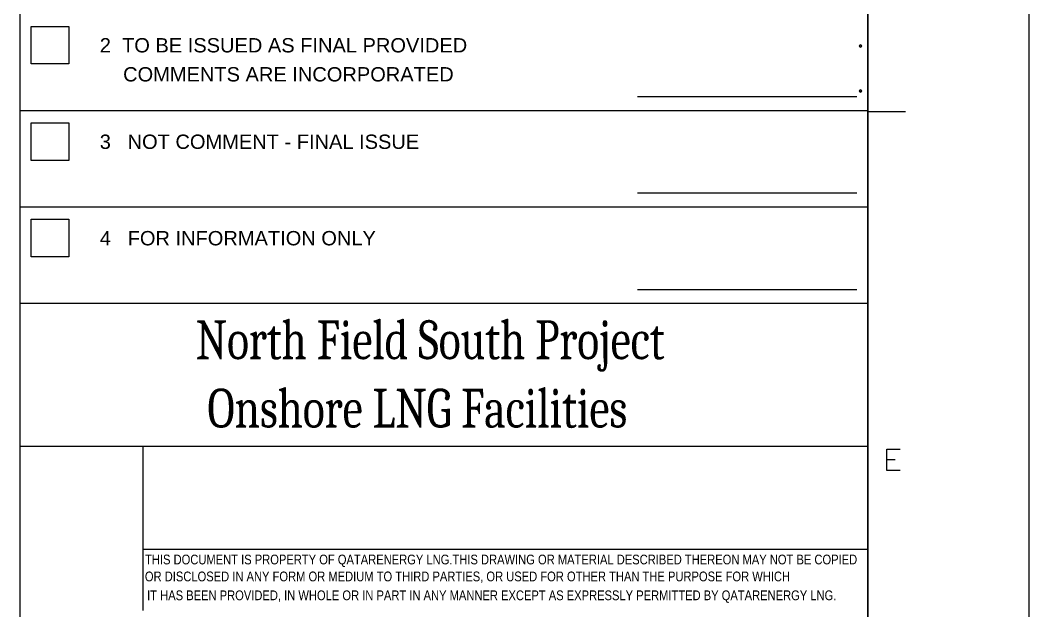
# Model space of a CAD drawing. Header units: millimetres. Extents: x -545 to 50, y -120 to 301.
# Drawn here: x -43.8 to 50.4, y -21.3 to 33.9 of the extents above; entities that cross this region are included whole.
import ezdxf

# ---------------------------------------------------------------- set-up
doc = ezdxf.new("R2010")
doc.units = ezdxf.units.MM
doc.styles.add('Arial', font='ARIAL.TTF', dxfattribs={"height": 0.2})
doc.styles.add('Arial Narrow', font='ARIALN.TTF', dxfattribs={"height": 0.2})
doc.styles.add('Cambria Math', font='CAMBRIA.TTC', dxfattribs={"height": 0.2})

# ---------------------------------------------------------------- blocks, each defined once
blk = doc.blocks.new('Unknown-234528932-3781')
at = {"color": 7, "linetype": 'Continuous'}
for p, q in [((-43.793, -104.81), (-43.793, 85.402)), ((35.39, -104.67), (35.39, 85.402)), ((-42.766, 33.354), (-39.261, 33.354)), ((-42.766, 29.85), (-42.766, 33.354)), ((-39.261, 33.354), (-39.261, 29.85)), ((-39.261, 29.85), (-42.766, 29.85)), ((13.867, 26.804), (34.362, 26.804)), ((-43.793, 25.513), (35.39, 25.513)), ((-42.766, 24.342), (-39.261, 24.342)), ((-42.766, 20.838), (-42.766, 24.342)), ((-39.261, 24.342), (-39.261, 20.838)), ((-39.261, 20.838), (-42.766, 20.838)), ((13.867, 17.792), (34.362, 17.792)), ((-43.793, 16.501), (35.39, 16.501)), ((-42.766, 15.33), (-39.261, 15.33)), ((-42.766, 11.826), (-42.766, 15.33)), ((-39.261, 15.33), (-39.261, 11.826)), ((-39.261, 11.826), (-42.766, 11.826)), ((13.867, 8.78), (34.362, 8.78)), ((-43.793, 7.488), (35.39, 7.488)), ((-43.793, -5.875), (35.39, -5.875)), ((-43.793, -5.875), (35.39, -5.875)), ((-32.338, -5.878), (-32.338, -21.208)), ((-32.338, -15.496), (35.352, -15.49))]:
    blk.add_line(p, q, dxfattribs=at)
for centre in [(34.693, 31.532), (34.694, 31.532), (34.694, 31.532), (34.693, 27.332), (34.694, 27.333), (34.694, 27.332)]:
    blk.add_circle(centre, 0.105, dxfattribs=at)
for centre, start, end in [((34.693, 31.532), 0, 180), ((34.693, 31.532), 180, 0), ((34.694, 31.533), 0, 180), ((34.694, 31.533), 180, 0), ((34.693, 27.332), 0, 180), ((34.693, 27.332), 180, 0), ((34.694, 27.333), 0, 180), ((34.694, 27.333), 180, 0)]:
    blk.add_arc(centre, 0.105, start, end, dxfattribs=at)
for s, height, style, width, p in [('2  TO BE ISSUED AS FINAL PROVIDED', 1.3388, 'Arial', 1.000637, (-36.357, 30.924)), ('    COMMENTS ARE INCORPORATED', 1.3388, 'Arial', 1.000637, (-36.258, 28.212)), ('3   NOT COMMENT - FINAL ISSUE', 1.3388, 'Arial', 1.000637, (-36.361, 21.911)), ('4   FOR INFORMATION ONLY', 1.3388, 'Arial', 1.000637, (-36.354, 12.899)), ('North Field South Project', 3.63329, 'Cambria Math', 0.777778, (-27.399, 2.263)), ('Onshore LNG Facilities', 3.63329, 'Cambria Math', 0.777778, (-26.297, -4.131))]:
    blk.add_text(s, height=height, dxfattribs=dict(at, style=style, width=width)).set_placement(p)
at = {"color": 7, "linetype": 'Continuous', "style": 'Arial Narrow'}
for s, height, p in [('THIS DOCUMENT IS PROPERTY OF QATARENERGY LNG.THIS DRAWING OR MATERIAL DESCRIBED THEREON MAY NOT BE COPIED', 0.909632, (-32.128, -16.91)), ('OR DISCLOSED IN ANY FORM OR MEDIUM TO THIRD PARTIES, OR USED FOR OTHER THAN THE PURPOSE FOR WHICH', 0.90963, (-32.145, -18.492)), ('IT HAS BEEN PROVIDED, IN WHOLE OR IN PART IN ANY MANNER EXCEPT AS EXPRESSLY PERMITTED BY QATARENERGY LNG.', 0.909632, (-31.935, -20.256))]:
    blk.add_text(s, height=height, dxfattribs=at).set_placement(p)
blk = doc.blocks.new('Unknown-234528932-3788')
at = {"color": 7, "linetype": 'Continuous'}
for p, q in [((50.415, 300.873), (50.415, -119.833)), ((35.379, 285.85), (35.379, -104.81)), ((35.379, 87.026), (35.379, -104.81)), ((35.379, 25.406), (38.897, 25.406)), ((37.165, -8.146), (37.165, -6.143)), ((37.165, -6.143), (38.405, -6.143)), ((37.165, -7.097), (37.928, -7.097)), ((38.405, -8.146), (37.165, -8.146))]:
    blk.add_line(p, q, dxfattribs=at)

msp = doc.modelspace()

# ---------------------------------------------------------------- block references
for name in ['Unknown-234528932-3788', 'Unknown-234528932-3781']:
    msp.add_blockref(name, (0, 0))

doc.saveas('drawing.dxf')
